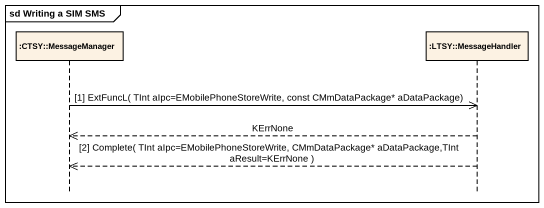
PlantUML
@startuml
mainframe sd Writing a SIM SMS
hide footbox
participant ":CTSY::MessageManager" as CTSY_MessageManager
participant ":LTSY::MessageHandler" as LTSY_MessageHandler

CTSY_MessageManager ->> LTSY_MessageHandler : [1] ExtFuncL( TInt aIpc=EMobilePhoneStoreWrite, const CMmDataPackage* aDataPackage)
LTSY_MessageHandler -->> CTSY_MessageManager : KErrNone
LTSY_MessageHandler -->> CTSY_MessageManager : [2] Complete( TInt aIpc=EMobilePhoneStoreWrite, CMmDataPackage* aDataPackage,TInt aResult=KErrNone )
@enduml
